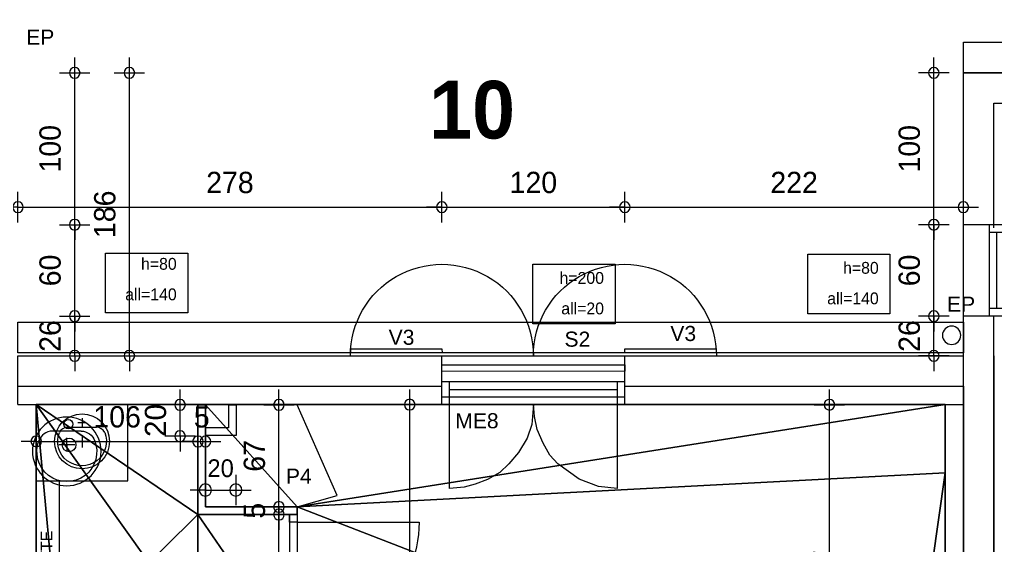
# Model space of a CAD drawing. Header units: metres. Extents: x 1.8 to 61.8, y -53.3 to -11.3.
# Drawn here: x 37.34 to 43.74, y -17.9 to -14.45 of the extents above; entities that cross this region are included whole.
import ezdxf
from ezdxf.enums import TextEntityAlignment as Align
from ezdxf.lldxf.tags import DXFTag

# ---------------------------------------------------------------- set-up
doc = ezdxf.new("R2010")
doc.units = ezdxf.units.M
doc.header["$MEASUREMENT"] = 0
for name, color, linetype in [('Calque commun', 7, 'Continuous'), ('Calque2', 7, 'Continuous'), ('Calque4', 7, 'Continuous'), ('Calque90', 7, 'Continuous'), ('Textes', 7, 'Continuous')]:
    doc.layers.add(name, color=color, linetype=linetype)
doc.styles.add('Arial17', font='arial.ttf', dxfattribs={"height": 0.139163})
doc.styles.add('Arial9', font='arial.ttf', dxfattribs={"height": 0.098961})
doc.styles.add('Century Gothic10', font='GOTHIC.TTF', dxfattribs={"height": 0.077575})
doc.styles.add('Century Gothic15', font='GOTHIC.TTF', dxfattribs={"height": 0.139636})
doc.styles.add('Century Gothic16', font='GOTHICB.TTF', dxfattribs={"height": 0.378481})
doc.styles.add('Century Gothic21', font='GOTHIC.TTF', dxfattribs={"height": 0.116363})
tags = doc.linetypes.add('HIDDEN2', pattern=[0.1875, 0.125, -0.0625]).pattern_tags.tags
tags[6:7] = [DXFTag(74, 4), DXFTag(75, 0), DXFTag(340, '0'), DXFTag(46, 1.0), DXFTag(50, 0.0), DXFTag(44, 0.0), DXFTag(45, 0.0)]
tags[4:5] = [DXFTag(74, 4), DXFTag(75, 0), DXFTag(340, '0'), DXFTag(46, 1.0), DXFTag(50, 0.0), DXFTag(44, 0.0), DXFTag(45, 0.0)]

# ---------------------------------------------------------------- blocks, each defined once
blk = doc.blocks.new('Block54252')
at = {"layer": 'Calque commun', "color": 7, "linetype": 'Continuous', "lineweight": 18}
for p, q in [((43.5344, -15.7956), (43.5344, -14.7998)), ((43.5344, -18.6973), (43.5344, -16.3956))]:
    blk.add_line(p, q, dxfattribs=at)
at = {"layer": 'Calque commun', "color": 7, "linetype": 'Continuous', "lineweight": 9}
for p, q in [((43.7344, -15.7956), (43.7344, -14.9998)), ((43.8545, -15.7956), (43.8545, -15.1198)), ((43.7344, -18.6973), (43.7344, -16.3956)), ((43.8545, -18.6973), (43.8545, -16.3956))]:
    blk.add_line(p, q, dxfattribs=at)
blk = doc.blocks.new('Block54253')
at = {"layer": 'Calque commun', "color": 7, "linetype": 'Continuous', "lineweight": 18}
blk.add_line((43.5344, -14.7998), (50.1344, -14.7998), dxfattribs=at)
at = {"layer": 'Calque commun', "color": 7, "linetype": 'Continuous', "lineweight": 9}
blk.add_line((43.7344, -14.9998), (49.9344, -14.9998), dxfattribs=at)
blk = doc.blocks.new('@PRES_1_$$_1-4')
at = {"layer": 'Calque commun', "color": 5, "linetype": 'Continuous', "lineweight": 9}
for p, q in [((0, 0.32), (0.6, 0.32)), ((0.6, 0.15), (0, 0.15)), ((0.05, 0.05), (0.05, 0.15)), ((0.55, 0.15), (0.55, 0.05)), ((0.05, 0.1), (0.55, 0.1)), ((0.6, 0.05), (0, 0.05)), ((0, 0), (0.6, 0))]:
    blk.add_line(p, q, dxfattribs=at)
blk = doc.blocks.new('@PRES_1_$$_1-5')
at = {"layer": 'Calque commun', "color": 0, "linetype": 'ByBlock', "lineweight": -2}
blk.add_line((0, 0), (0, 0.32), dxfattribs=at)
blk = doc.blocks.new('@PRES_1_$$_1-6')
at = {"layer": 'Calque commun', "color": 0, "linetype": 'ByBlock', "lineweight": -2}
blk.add_line((0, 0), (0, 0.32), dxfattribs=at)
blk = doc.blocks.new('INTER_2D_COMB2')
at = {"layer": 'Calque4', "color": 0, "linetype": 'ByBlock', "lineweight": -2}
blk.add_blockref('@PRES_1_$$_1-4', (0, 0), dxfattribs=at)
at = {"layer": 'Calque4', "color": 7, "linetype": 'Continuous', "lineweight": 9}
blk.add_blockref('@PRES_1_$$_1-5', (0, 0), dxfattribs=at)
at = {"layer": 'Calque4', "color": 7, "linetype": 'Continuous', "lineweight": 9, "extrusion": (0, 0, -1), "xscale": -1, "yscale": -1, "zscale": -1, "rotation": -180}
blk.add_blockref('@PRES_1_$$_1-6', (-0.6, 0), dxfattribs=at)
blk = doc.blocks.new('PLACED_COMB2')
at = {"layer": 'Calque4', "color": 0, "linetype": 'ByBlock', "lineweight": -2}
blk.add_blockref('INTER_2D_COMB2', (0, 0), dxfattribs=at)
blk = doc.blocks.new('Block54734')
at = {"layer": 'Calque commun', "color": 7, "linetype": 'Continuous', "lineweight": 9}
blk.add_line((37.4545, -25.3352), (37.4545, -16.9752), dxfattribs=at)
blk = doc.blocks.new('Block54735')
at = {"layer": 'Calque commun', "color": 7, "linetype": 'Continuous', "lineweight": 9}
for p, q in [((37.3344, -16.9752), (37.3344, -16.6552)), ((43.5344, -16.9752), (43.5344, -16.6552)), ((37.3344, -16.8552), (40.1144, -16.8552)), ((41.3144, -16.8552), (43.5344, -16.8552)), ((37.3344, -16.9752), (40.1144, -16.9752)), ((41.3144, -16.9752), (43.5344, -16.9752))]:
    blk.add_line(p, q, dxfattribs=at)
at = {"layer": 'Calque commun', "color": 7, "linetype": 'Continuous', "lineweight": 18}
for p, q in [((37.3344, -16.6552), (40.1144, -16.6552)), ((41.3144, -16.6552), (43.5344, -16.6552))]:
    blk.add_line(p, q, dxfattribs=at)
blk = doc.blocks.new('Block54736')
at = {"layer": 'Calque commun', "color": 7, "linetype": 'Continuous', "lineweight": 18}
blk.add_line((43.7344, -16.6552), (43.7344, -25.6552), dxfattribs=at)
at = {"layer": 'Calque commun', "color": 7, "linetype": 'Continuous', "lineweight": 9}
for p, q in [((43.5344, -16.8552), (43.5344, -25.4552)), ((43.4144, -16.9752), (43.4144, -25.3352))]:
    blk.add_line(p, q, dxfattribs=at)
blk = doc.blocks.new('@PRES_1_$$_1')
at = {"layer": 'Calque commun', "color": 5, "linetype": 'Continuous', "lineweight": 9}
for p, q in [((0, 0.32), (1.2, 0.32)), ((1.2, 0.15), (0, 0.15)), ((0.05, 0.05), (0.05, 0.15)), ((1.15, 0.15), (1.15, 0.05)), ((0.05, 0.1), (1.15, 0.1)), ((1.2, 0.05), (0, 0.05)), ((0, 0), (1.2, 0))]:
    blk.add_line(p, q, dxfattribs=at)
blk = doc.blocks.new('@PRES_1_$$_1-2')
at = {"layer": 'Calque commun', "color": 7, "linetype": 'Continuous', "lineweight": 9}
blk.add_line((0, 0), (0, 0.32), dxfattribs=at)
blk = doc.blocks.new('@PRES_1_$$_1-3')
at = {"layer": 'Calque commun', "color": 7, "linetype": 'Continuous', "lineweight": 9}
blk.add_line((0, 0), (0, 0.32), dxfattribs=at)
blk = doc.blocks.new('INTER_2D_COMB')
at = {"layer": 'Calque4', "color": 0, "linetype": 'ByBlock', "lineweight": -2}
for name in ['@PRES_1_$$_1', '@PRES_1_$$_1-2']:
    blk.add_blockref(name, (0, 0), dxfattribs=at)
at = {"layer": 'Calque4', "color": 0, "linetype": 'ByBlock', "lineweight": -2, "extrusion": (0, 0, -1), "xscale": -1, "yscale": -1, "zscale": -1, "rotation": -180}
blk.add_blockref('@PRES_1_$$_1-3', (-1.2, 0), dxfattribs=at)
blk = doc.blocks.new('PLACED_COMB')
at = {"layer": 'Calque4', "color": 0, "linetype": 'ByBlock', "lineweight": -2}
blk.add_blockref('INTER_2D_COMB', (0, 0), dxfattribs=at)
blk = doc.blocks.new('new71')
at = {"layer": 'Calque commun', "color": 5, "linetype": 'Continuous', "lineweight": 9}
blk.add_arc((0, 0), 0.5, 0, 359.99941, dxfattribs=at)
blk = doc.blocks.new('new72')
at = {"layer": 'Calque commun', "color": 5, "linetype": 'Continuous', "lineweight": 9}
blk.add_arc((0, 0), 0.5, 0, 359.99941, dxfattribs=at)
blk = doc.blocks.new('DimLine54831')
at = {"layer": 'Calque commun', "color": 5, "linetype": 'Continuous', "lineweight": 9}
for p, q in [((41.3144, -15.7803), (41.3144, -15.5803)), ((43.5344, -15.7803), (43.5344, -15.5803)), ((41.3144, -15.6803), (41.2144, -15.6803)), ((41.3144, -15.6803), (43.5344, -15.6803)), ((43.5344, -15.6803), (43.6344, -15.6803))]:
    blk.add_line(p, q, dxfattribs=at)
at = {"layer": 'Calque commun', "color": 5, "linetype": 'Continuous', "lineweight": 9, "xscale": 0.07000000029802322, "yscale": 0.07000000029802322, "zscale": 0.07000000029802322}
for name, p in [('new71', (41.3144, -15.6803)), ('new72', (43.5344, -15.6803))]:
    blk.add_blockref(name, p, dxfattribs=at)
at = {"layer": 'Calque commun', "color": 5, "linetype": 'Continuous', "lineweight": 9, "style": 'Century Gothic15'}
blk.add_text('222', height=0.13964, dxfattribs=at).set_placement((42.4244, -15.6303), align=Align.BOTTOM_CENTER)
blk = doc.blocks.new('new73')
at = {"layer": 'Calque commun', "color": 5, "linetype": 'Continuous', "lineweight": 9}
blk.add_arc((0, 0), 0.5, 0, 359.99941, dxfattribs=at)
blk = doc.blocks.new('new74')
at = {"layer": 'Calque commun', "color": 5, "linetype": 'Continuous', "lineweight": 9}
blk.add_arc((0, 0), 0.5, 0, 359.99941, dxfattribs=at)
blk = doc.blocks.new('DimLine54839')
at = {"layer": 'Calque commun', "color": 5, "linetype": 'Continuous', "lineweight": 9}
for p, q in [((40.1144, -15.7803), (40.1144, -15.5803)), ((41.3144, -15.7803), (41.3144, -15.5803)), ((40.1144, -15.6803), (40.0144, -15.6803)), ((40.1144, -15.6803), (41.3144, -15.6803)), ((41.3144, -15.6803), (41.4144, -15.6803))]:
    blk.add_line(p, q, dxfattribs=at)
at = {"layer": 'Calque commun', "color": 5, "linetype": 'Continuous', "lineweight": 9, "xscale": 0.07000000029802322, "yscale": 0.07000000029802322, "zscale": 0.07000000029802322}
for name, p in [('new73', (40.1144, -15.6803)), ('new74', (41.3144, -15.6803))]:
    blk.add_blockref(name, p, dxfattribs=at)
at = {"layer": 'Calque commun', "color": 5, "linetype": 'Continuous', "lineweight": 9, "style": 'Century Gothic15'}
blk.add_text('120', height=0.13964, dxfattribs=at).set_placement((40.7144, -15.6303), align=Align.BOTTOM_CENTER)
blk = doc.blocks.new('new75')
at = {"layer": 'Calque commun', "color": 5, "linetype": 'Continuous', "lineweight": 9}
blk.add_arc((0, 0), 0.5, 0, 359.99941, dxfattribs=at)
blk = doc.blocks.new('new76')
at = {"layer": 'Calque commun', "color": 5, "linetype": 'Continuous', "lineweight": 9}
blk.add_arc((0, 0), 0.5, 0, 359.99941, dxfattribs=at)
blk = doc.blocks.new('DimLine54847')
at = {"layer": 'Calque commun', "color": 5, "linetype": 'Continuous', "lineweight": 9}
for p, q in [((37.3344, -15.7803), (37.3344, -15.5803)), ((40.1144, -15.7803), (40.1144, -15.5803)), ((37.3344, -15.6803), (37.2344, -15.6803)), ((37.3344, -15.6803), (40.1144, -15.6803)), ((40.1144, -15.6803), (40.2144, -15.6803))]:
    blk.add_line(p, q, dxfattribs=at)
at = {"layer": 'Calque commun', "color": 5, "linetype": 'Continuous', "lineweight": 9, "xscale": 0.07000000029802322, "yscale": 0.07000000029802322, "zscale": 0.07000000029802322}
for name, p in [('new75', (37.3344, -15.6803)), ('new76', (40.1144, -15.6803))]:
    blk.add_blockref(name, p, dxfattribs=at)
at = {"layer": 'Calque commun', "color": 5, "linetype": 'Continuous', "lineweight": 9, "style": 'Century Gothic15'}
blk.add_text('278', height=0.13964, dxfattribs=at).set_placement((38.7244, -15.6303), align=Align.BOTTOM_CENTER)
blk = doc.blocks.new('new77')
at = {"layer": 'Calque commun', "color": 5, "linetype": 'Continuous', "lineweight": 9}
blk.add_arc((0, 0), 0.5, 0, 359.99941, dxfattribs=at)
blk = doc.blocks.new('new78')
at = {"layer": 'Calque commun', "color": 5, "linetype": 'Continuous', "lineweight": 9}
blk.add_arc((0, 0), 0.5, 0, 359.99941, dxfattribs=at)
blk = doc.blocks.new('DimLine55255')
at = {"layer": 'Calque commun', "color": 5, "linetype": 'Continuous', "lineweight": 9}
for p, q in [((38.0649, -14.7998), (38.0649, -14.6998)), ((37.9649, -14.7998), (38.1649, -14.7998)), ((38.0649, -16.6552), (38.0649, -14.7998)), ((37.9649, -16.6552), (38.1649, -16.6552)), ((38.0649, -16.6552), (38.0649, -16.7552))]:
    blk.add_line(p, q, dxfattribs=at)
at = {"layer": 'Calque commun', "color": 5, "linetype": 'Continuous', "lineweight": 9, "xscale": 0.07000000029802322, "yscale": 0.07000000029802322, "zscale": 0.07000000029802322, "rotation": 90}
for name, p in [('new78', (38.0649, -14.7998)), ('new77', (38.0649, -16.6552))]:
    blk.add_blockref(name, p, dxfattribs=at)
at = {"layer": 'Calque commun', "color": 5, "linetype": 'Continuous', "lineweight": 9, "style": 'Century Gothic15'}
blk.add_text('186', height=0.13964, rotation=90, dxfattribs=at).set_placement((38.0149, -15.7275), align=Align.BOTTOM_CENTER)
blk = doc.blocks.new('new141')
at = {"layer": 'Calque commun', "color": 5, "linetype": 'Continuous', "lineweight": 9}
blk.add_arc((0, 0), 0.5, 0, 359.99941, dxfattribs=at)
blk = doc.blocks.new('new142')
at = {"layer": 'Calque commun', "color": 5, "linetype": 'Continuous', "lineweight": 9}
blk.add_arc((0, 0), 0.5, 0, 359.99941, dxfattribs=at)
blk = doc.blocks.new('DimLine55841')
at = {"layer": 'Calque commun', "color": 5, "linetype": 'Continuous', "lineweight": 9}
for p, q in [((37.7063, -16.3956), (37.7063, -16.2956)), ((37.6063, -16.3956), (37.8063, -16.3956)), ((37.7063, -16.6552), (37.7063, -16.3956)), ((37.6063, -16.6552), (37.8063, -16.6552)), ((37.7063, -16.6552), (37.7063, -16.7552))]:
    blk.add_line(p, q, dxfattribs=at)
at = {"layer": 'Calque commun', "color": 5, "linetype": 'Continuous', "lineweight": 9, "xscale": 0.07000000029802322, "yscale": 0.07000000029802322, "zscale": 0.07000000029802322, "rotation": 90}
for name, p in [('new142', (37.7063, -16.3956)), ('new141', (37.7063, -16.6552))]:
    blk.add_blockref(name, p, dxfattribs=at)
at = {"layer": 'Calque commun', "color": 5, "linetype": 'Continuous', "lineweight": 9, "style": 'Century Gothic15'}
blk.add_text('26', height=0.13964, rotation=90, dxfattribs=at).set_placement((37.6563, -16.5254), align=Align.BOTTOM_CENTER)
blk = doc.blocks.new('new143')
at = {"layer": 'Calque commun', "color": 5, "linetype": 'Continuous', "lineweight": 9}
blk.add_arc((0, 0), 0.5, 0, 359.99941, dxfattribs=at)
blk = doc.blocks.new('new144')
at = {"layer": 'Calque commun', "color": 5, "linetype": 'Continuous', "lineweight": 9}
blk.add_arc((0, 0), 0.5, 0, 359.99941, dxfattribs=at)
blk = doc.blocks.new('DimLine55849')
at = {"layer": 'Calque commun', "color": 5, "linetype": 'Continuous', "lineweight": 9}
for p, q in [((37.7063, -15.7956), (37.7063, -15.6956)), ((37.6063, -15.7956), (37.8063, -15.7956)), ((37.7063, -16.3956), (37.7063, -15.7956)), ((37.6063, -16.3956), (37.8063, -16.3956)), ((37.7063, -16.3956), (37.7063, -16.4956))]:
    blk.add_line(p, q, dxfattribs=at)
at = {"layer": 'Calque commun', "color": 5, "linetype": 'Continuous', "lineweight": 9, "xscale": 0.07000000029802322, "yscale": 0.07000000029802322, "zscale": 0.07000000029802322, "rotation": 90}
for name, p in [('new144', (37.7063, -15.7956)), ('new143', (37.7063, -16.3956))]:
    blk.add_blockref(name, p, dxfattribs=at)
at = {"layer": 'Calque commun', "color": 5, "linetype": 'Continuous', "lineweight": 9, "style": 'Century Gothic15'}
blk.add_text('60', height=0.13964, rotation=90, dxfattribs=at).set_placement((37.6563, -16.0956), align=Align.BOTTOM_CENTER)
blk = doc.blocks.new('new145')
at = {"layer": 'Calque commun', "color": 5, "linetype": 'Continuous', "lineweight": 9}
blk.add_arc((0, 0), 0.5, 0, 359.99941, dxfattribs=at)
blk = doc.blocks.new('new146')
at = {"layer": 'Calque commun', "color": 5, "linetype": 'Continuous', "lineweight": 9}
blk.add_arc((0, 0), 0.5, 0, 359.99941, dxfattribs=at)
blk = doc.blocks.new('DimLine55857')
at = {"layer": 'Calque commun', "color": 5, "linetype": 'Continuous', "lineweight": 9}
for p, q in [((37.7063, -14.7998), (37.7063, -14.6998)), ((37.6063, -14.7998), (37.8063, -14.7998)), ((37.7063, -15.7956), (37.7063, -14.7998)), ((37.6063, -15.7956), (37.8063, -15.7956)), ((37.7063, -15.7956), (37.7063, -15.8956))]:
    blk.add_line(p, q, dxfattribs=at)
at = {"layer": 'Calque commun', "color": 5, "linetype": 'Continuous', "lineweight": 9, "xscale": 0.07000000029802322, "yscale": 0.07000000029802322, "zscale": 0.07000000029802322, "rotation": 90}
for name, p in [('new146', (37.7063, -14.7998)), ('new145', (37.7063, -15.7956))]:
    blk.add_blockref(name, p, dxfattribs=at)
at = {"layer": 'Calque commun', "color": 5, "linetype": 'Continuous', "lineweight": 9, "style": 'Century Gothic15'}
blk.add_text('100', height=0.13964, rotation=90, dxfattribs=at).set_placement((37.6563, -15.2977), align=Align.BOTTOM_CENTER)
blk = doc.blocks.new('new147')
at = {"layer": 'Calque commun', "color": 5, "linetype": 'Continuous', "lineweight": 9}
blk.add_arc((0, 0), 0.5, 0, 359.99941, dxfattribs=at)
blk = doc.blocks.new('new148')
at = {"layer": 'Calque commun', "color": 5, "linetype": 'Continuous', "lineweight": 9}
blk.add_arc((0, 0), 0.5, 0, 359.99941, dxfattribs=at)
blk = doc.blocks.new('DimLine55865')
at = {"layer": 'Calque commun', "color": 5, "linetype": 'Continuous', "lineweight": 9}
for p, q in [((43.3409, -16.3956), (43.3409, -16.2956)), ((43.4409, -16.3956), (43.2409, -16.3956)), ((43.3409, -16.6552), (43.3409, -16.3956)), ((43.4409, -16.6552), (43.2409, -16.6552)), ((43.3409, -16.6552), (43.3409, -16.7552))]:
    blk.add_line(p, q, dxfattribs=at)
at = {"layer": 'Calque commun', "color": 5, "linetype": 'Continuous', "lineweight": 9, "xscale": 0.07000000029802322, "yscale": 0.07000000029802322, "zscale": 0.07000000029802322, "rotation": 90}
for name, p in [('new148', (43.3409, -16.3956)), ('new147', (43.3409, -16.6552))]:
    blk.add_blockref(name, p, dxfattribs=at)
at = {"layer": 'Calque commun', "color": 5, "linetype": 'Continuous', "lineweight": 9, "style": 'Century Gothic15'}
blk.add_text('26', height=0.13964, rotation=90, dxfattribs=at).set_placement((43.2909, -16.5254), align=Align.BOTTOM_CENTER)
blk = doc.blocks.new('new149')
at = {"layer": 'Calque commun', "color": 5, "linetype": 'Continuous', "lineweight": 9}
blk.add_arc((0, 0), 0.5, 0, 359.99941, dxfattribs=at)
blk = doc.blocks.new('new150')
at = {"layer": 'Calque commun', "color": 5, "linetype": 'Continuous', "lineweight": 9}
blk.add_arc((0, 0), 0.5, 0, 359.99941, dxfattribs=at)
blk = doc.blocks.new('DimLine55873')
at = {"layer": 'Calque commun', "color": 5, "linetype": 'Continuous', "lineweight": 9}
for p, q in [((43.3409, -15.7956), (43.3409, -15.6956)), ((43.4409, -15.7956), (43.2409, -15.7956)), ((43.3409, -16.3956), (43.3409, -15.7956)), ((43.4409, -16.3956), (43.2409, -16.3956)), ((43.3409, -16.3956), (43.3409, -16.4956))]:
    blk.add_line(p, q, dxfattribs=at)
at = {"layer": 'Calque commun', "color": 5, "linetype": 'Continuous', "lineweight": 9, "xscale": 0.07000000029802322, "yscale": 0.07000000029802322, "zscale": 0.07000000029802322, "rotation": 90}
for name, p in [('new150', (43.3409, -15.7956)), ('new149', (43.3409, -16.3956))]:
    blk.add_blockref(name, p, dxfattribs=at)
at = {"layer": 'Calque commun', "color": 5, "linetype": 'Continuous', "lineweight": 9, "style": 'Century Gothic15'}
blk.add_text('60', height=0.13964, rotation=90, dxfattribs=at).set_placement((43.2909, -16.0956), align=Align.BOTTOM_CENTER)
blk = doc.blocks.new('new151')
at = {"layer": 'Calque commun', "color": 5, "linetype": 'Continuous', "lineweight": 9}
blk.add_arc((0, 0), 0.5, 0, 359.99941, dxfattribs=at)
blk = doc.blocks.new('new152')
at = {"layer": 'Calque commun', "color": 5, "linetype": 'Continuous', "lineweight": 9}
blk.add_arc((0, 0), 0.5, 0, 359.99941, dxfattribs=at)
blk = doc.blocks.new('DimLine55881')
at = {"layer": 'Calque commun', "color": 5, "linetype": 'Continuous', "lineweight": 9}
for p, q in [((43.3409, -14.7998), (43.3409, -14.6998)), ((43.4409, -14.7998), (43.2409, -14.7998)), ((43.3409, -15.7956), (43.3409, -14.7998)), ((43.4409, -15.7956), (43.2409, -15.7956)), ((43.3409, -15.7956), (43.3409, -15.8956))]:
    blk.add_line(p, q, dxfattribs=at)
at = {"layer": 'Calque commun', "color": 5, "linetype": 'Continuous', "lineweight": 9, "xscale": 0.07000000029802322, "yscale": 0.07000000029802322, "zscale": 0.07000000029802322, "rotation": 90}
for name, p in [('new152', (43.3409, -14.7998)), ('new151', (43.3409, -15.7956))]:
    blk.add_blockref(name, p, dxfattribs=at)
at = {"layer": 'Calque commun', "color": 5, "linetype": 'Continuous', "lineweight": 9, "style": 'Century Gothic15'}
blk.add_text('100', height=0.13964, rotation=90, dxfattribs=at).set_placement((43.2909, -15.2977), align=Align.BOTTOM_CENTER)
blk = doc.blocks.new('@PRES_1_$$_1-58')
at = {"layer": 'Calque commun', "color": 5, "linetype": 'Continuous', "lineweight": 9}
blk.add_line((0.05, 0.05), (0.05, 0.85), dxfattribs=at)
at = {"layer": 'Calque commun', "color": 5, "linetype": 'Continuous', "lineweight": 9, "extrusion": (0, 0, -1)}
blk.add_arc((-0.05, 0.05), 0.8, 90, 180, dxfattribs=at)
at = {"layer": 'Calque commun', "color": 5, "linetype": 'Continuous', "lineweight": 9}
mesh = blk.add_polyface(dxfattribs=at)
corners = [(0, 0), (0, 0.05), (0.05, 0.05), (0.05, 0)]
mesh.append_faces([[corners[k] for k in face] for face in [(0, 1, 2, 3)]], dxfattribs={"color": 5})
mesh = blk.add_polyface(dxfattribs=at)
corners = [(0.85, 0), (0.85, 0.05), (0.9, 0.05), (0.9, 0)]
mesh.append_faces([[corners[k] for k in face] for face in [(0, 1, 2, 3)]], dxfattribs={"color": 5})
blk = doc.blocks.new('@PRES_1_$$_1-59')
at = {"layer": 'Calque commun', "color": 0, "linetype": 'ByBlock', "lineweight": -2}
blk.add_line((0, 0), (0, 0.05), dxfattribs=at)
blk = doc.blocks.new('@PRES_1_$$_1-60')
at = {"layer": 'Calque commun', "color": 0, "linetype": 'ByBlock', "lineweight": -2}
blk.add_line((0, 0), (0, 0.05), dxfattribs=at)
blk = doc.blocks.new('INTER_2D_COMB20')
at = {"layer": 'Calque commun', "color": 0, "linetype": 'ByBlock', "lineweight": -2}
blk.add_blockref('@PRES_1_$$_1-58', (0, 0), dxfattribs=at)
at = {"layer": 'Calque commun', "color": 15, "linetype": 'Continuous', "lineweight": 18}
blk.add_blockref('@PRES_1_$$_1-59', (0, 0), dxfattribs=at)
at = {"layer": 'Calque commun', "color": 15, "linetype": 'Continuous', "lineweight": 18, "extrusion": (0, 0, -1), "xscale": -1, "yscale": -1, "zscale": -1, "rotation": -180}
blk.add_blockref('@PRES_1_$$_1-60', (-0.9, 0), dxfattribs=at)
blk = doc.blocks.new('PLACED_COMB20')
at = {"layer": 'Calque commun', "color": 0, "linetype": 'ByBlock', "lineweight": -2}
blk.add_blockref('INTER_2D_COMB20', (0, 0), dxfattribs=at)
blk = doc.blocks.new('xmodule1pcentniv1-13')
at = {"layer": 'Calque commun', "color": 5, "linetype": 'Continuous', "lineweight": 9}
blk.add_arc((0, 0), 0.5, 0, 359.99941, dxfattribs=at)
blk = doc.blocks.new('xmodule1pcentniv1-14')
at = {"layer": 'Calque commun', "color": 5, "linetype": 'Continuous', "lineweight": 9}
blk.add_arc((0, 0), 0.5, 0, 359.99941, dxfattribs=at)
blk = doc.blocks.new('DimLine54955')
at = {"layer": 'Calque commun', "color": 5, "linetype": 'Continuous', "lineweight": 9}
for p, q in [((42.6251, -17.8273), (42.6251, -17.7273)), ((42.5251, -17.8273), (42.7251, -17.8273)), ((42.6251, -20.0466), (42.6251, -17.8273)), ((42.7251, -20.0466), (42.5251, -20.0466)), ((42.6251, -20.0466), (42.6251, -20.1466))]:
    blk.add_line(p, q, dxfattribs=at)
at = {"layer": 'Calque commun', "color": 5, "linetype": 'Continuous', "lineweight": 9, "xscale": 0.07000000029802322, "yscale": 0.07000000029802322, "zscale": 0.07000000029802322, "rotation": 90}
for name, p in [('xmodule1pcentniv1-14', (42.6251, -17.8273)), ('xmodule1pcentniv1-13', (42.6251, -20.0466))]:
    blk.add_blockref(name, p, dxfattribs=at)
at = {"layer": 'Calque commun', "color": 5, "linetype": 'Continuous', "lineweight": 9, "style": 'Century Gothic15'}
blk.add_text('222', height=0.13964, rotation=90, dxfattribs=at).set_placement((42.5751, -18.937), align=Align.BOTTOM_CENTER)
blk = doc.blocks.new('xmodule1pcentniv1-35')
at = {"layer": 'Calque commun', "color": 5, "linetype": 'Continuous', "lineweight": 9}
blk.add_arc((0, 0), 0.5, 0, 359.99941, dxfattribs=at)
blk = doc.blocks.new('xmodule1pcentniv1-36')
at = {"layer": 'Calque commun', "color": 5, "linetype": 'Continuous', "lineweight": 9}
blk.add_arc((0, 0), 0.5, 0, 359.99941, dxfattribs=at)
blk = doc.blocks.new('DimLine55043')
at = {"layer": 'Calque commun', "color": 5, "linetype": 'Continuous', "lineweight": 9}
for p, q in [((39.8728, -17.8266), (39.8728, -17.7266)), ((39.9728, -17.8266), (39.7728, -17.8266)), ((39.8728, -20.396), (39.8728, -17.8266)), ((39.9728, -20.396), (39.7728, -20.396)), ((39.8728, -20.396), (39.8728, -20.496))]:
    blk.add_line(p, q, dxfattribs=at)
at = {"layer": 'Calque commun', "color": 5, "linetype": 'Continuous', "lineweight": 9, "xscale": 0.07000000029802322, "yscale": 0.07000000029802322, "zscale": 0.07000000029802322, "rotation": 90}
for name, p in [('xmodule1pcentniv1-36', (39.8728, -17.8266)), ('xmodule1pcentniv1-35', (39.8728, -20.396))]:
    blk.add_blockref(name, p, dxfattribs=at)
at = {"layer": 'Calque commun', "color": 5, "linetype": 'Continuous', "lineweight": 9, "style": 'Century Gothic15'}
blk.add_text('257', height=0.13964, rotation=90, dxfattribs=at).set_placement((39.8228, -19.1113), align=Align.BOTTOM_CENTER)
blk = doc.blocks.new('xmodule1pcentniv1-51')
at = {"layer": 'Calque commun', "color": 5, "linetype": 'Continuous', "lineweight": 9}
blk.add_arc((0, 0), 0.5, 0, 359.99941, dxfattribs=at)
blk = doc.blocks.new('xmodule1pcentniv1-52')
at = {"layer": 'Calque commun', "color": 5, "linetype": 'Continuous', "lineweight": 9}
blk.add_arc((0, 0), 0.5, 0, 359.99941, dxfattribs=at)
blk = doc.blocks.new('DimLine55123')
at = {"layer": 'Calque commun', "color": 5, "linetype": 'Continuous', "lineweight": 9}
for p, q in [((39.0154, -18.5473), (39.0154, -18.4473)), ((38.9154, -18.5473), (39.1154, -18.5473)), ((39.0154, -19.4473), (39.0154, -18.5473)), ((38.9154, -19.4473), (39.1154, -19.4473)), ((39.0154, -19.4473), (39.0154, -19.5473))]:
    blk.add_line(p, q, dxfattribs=at)
at = {"layer": 'Calque commun', "color": 5, "linetype": 'Continuous', "lineweight": 9, "xscale": 0.07000000029802322, "yscale": 0.07000000029802322, "zscale": 0.07000000029802322, "rotation": 90}
for name, p in [('xmodule1pcentniv1-52', (39.0154, -18.5473)), ('xmodule1pcentniv1-51', (39.0154, -19.4473))]:
    blk.add_blockref(name, p, dxfattribs=at)
at = {"layer": 'Calque commun', "color": 5, "linetype": 'Continuous', "lineweight": 9, "style": 'Century Gothic15'}
blk.add_text('90', height=0.13964, rotation=90, dxfattribs=at).set_placement((38.9654, -18.9973), align=Align.BOTTOM_CENTER)
blk = doc.blocks.new('xmodule1pcentniv1-53')
at = {"layer": 'Calque commun', "color": 5, "linetype": 'Continuous', "lineweight": 9}
blk.add_arc((0, 0), 0.5, 0, 359.99941, dxfattribs=at)
blk = doc.blocks.new('xmodule1pcentniv1-54')
at = {"layer": 'Calque commun', "color": 5, "linetype": 'Continuous', "lineweight": 9}
blk.add_arc((0, 0), 0.5, 0, 359.99941, dxfattribs=at)
blk = doc.blocks.new('DimLine55131')
at = {"layer": 'Calque commun', "color": 5, "linetype": 'Continuous', "lineweight": 9}
for p, q in [((39.0154, -18.4973), (39.0154, -18.3973)), ((38.9154, -18.4973), (39.1154, -18.4973)), ((38.9154, -18.5473), (39.1154, -18.5473)), ((39.0154, -18.5473), (39.0154, -18.4973)), ((39.0154, -18.5473), (39.0154, -18.6473))]:
    blk.add_line(p, q, dxfattribs=at)
at = {"layer": 'Calque commun', "color": 5, "linetype": 'Continuous', "lineweight": 9, "xscale": 0.07000000029802322, "yscale": 0.07000000029802322, "zscale": 0.07000000029802322, "rotation": 90}
for name, p in [('xmodule1pcentniv1-54', (39.0154, -18.4973)), ('xmodule1pcentniv1-53', (39.0154, -18.5473))]:
    blk.add_blockref(name, p, dxfattribs=at)
at = {"layer": 'Calque commun', "color": 5, "linetype": 'Continuous', "lineweight": 9, "style": 'Century Gothic15'}
blk.add_text('5', height=0.1396, rotation=90, dxfattribs=at).set_placement((38.9654, -18.5223), align=Align.BOTTOM_CENTER)
blk = doc.blocks.new('xmodule1pcentniv1-55')
at = {"layer": 'Calque commun', "color": 5, "linetype": 'Continuous', "lineweight": 9}
blk.add_arc((0, 0), 0.5, 0, 359.99941, dxfattribs=at)
blk = doc.blocks.new('xmodule1pcentniv1-56')
at = {"layer": 'Calque commun', "color": 5, "linetype": 'Continuous', "lineweight": 9}
blk.add_arc((0, 0), 0.5, 0, 359.99941, dxfattribs=at)
blk = doc.blocks.new('DimLine55139')
at = {"layer": 'Calque commun', "color": 5, "linetype": 'Continuous', "lineweight": 9}
for p, q in [((39.0154, -17.828), (39.0154, -17.728)), ((38.9154, -17.828), (39.1154, -17.828)), ((39.0154, -18.4973), (39.0154, -17.828)), ((38.9154, -18.4973), (39.1154, -18.4973)), ((39.0154, -18.4973), (39.0154, -18.5973))]:
    blk.add_line(p, q, dxfattribs=at)
at = {"layer": 'Calque commun', "color": 5, "linetype": 'Continuous', "lineweight": 9, "xscale": 0.07000000029802322, "yscale": 0.07000000029802322, "zscale": 0.07000000029802322, "rotation": 90}
for name, p in [('xmodule1pcentniv1-56', (39.0154, -17.828)), ('xmodule1pcentniv1-55', (39.0154, -18.4973))]:
    blk.add_blockref(name, p, dxfattribs=at)
at = {"layer": 'Calque commun', "color": 5, "linetype": 'Continuous', "lineweight": 9, "style": 'Century Gothic15'}
blk.add_text('67', height=0.13964, rotation=90, dxfattribs=at).set_placement((38.9654, -18.1626), align=Align.BOTTOM_CENTER)
blk = doc.blocks.new('xmodule1pcentniv1-69')
at = {"layer": 'Calque commun', "color": 5, "linetype": 'Continuous', "lineweight": 9}
blk.add_arc((0, 0), 0.5, 0, 359.99941, dxfattribs=at)
blk = doc.blocks.new('xmodule1pcentniv1-70')
at = {"layer": 'Calque commun', "color": 5, "linetype": 'Continuous', "lineweight": 9}
blk.add_arc((0, 0), 0.5, 0, 359.99941, dxfattribs=at)
blk = doc.blocks.new('DimLine55219')
at = {"layer": 'Calque commun', "color": 5, "linetype": 'Continuous', "lineweight": 9}
for p, q in [((38.4838, -17.9684), (38.4838, -18.1684)), ((38.5338, -18.1684), (38.5338, -17.9684)), ((38.4838, -18.0684), (38.3838, -18.0684)), ((38.4838, -18.0684), (38.5338, -18.0684)), ((38.5338, -18.0684), (38.6338, -18.0684))]:
    blk.add_line(p, q, dxfattribs=at)
at = {"layer": 'Calque commun', "color": 5, "linetype": 'Continuous', "lineweight": 9, "xscale": 0.07000000029802322, "yscale": 0.07000000029802322, "zscale": 0.07000000029802322}
for name, p in [('xmodule1pcentniv1-69', (38.4838, -18.0684)), ('xmodule1pcentniv1-70', (38.5338, -18.0684))]:
    blk.add_blockref(name, p, dxfattribs=at)
at = {"layer": 'Calque commun', "color": 5, "linetype": 'Continuous', "lineweight": 9, "style": 'Century Gothic15'}
blk.add_text('5', height=0.1396, dxfattribs=at).set_placement((38.5088, -18.0184), align=Align.BOTTOM_CENTER)
blk = doc.blocks.new('xmodule1pcentniv1-71')
at = {"layer": 'Calque commun', "color": 5, "linetype": 'Continuous', "lineweight": 9}
blk.add_arc((0, 0), 0.5, 0, 359.99941, dxfattribs=at)
blk = doc.blocks.new('xmodule1pcentniv1-72')
at = {"layer": 'Calque commun', "color": 5, "linetype": 'Continuous', "lineweight": 9}
blk.add_arc((0, 0), 0.5, 0, 359.99941, dxfattribs=at)
blk = doc.blocks.new('DimLine55227')
at = {"layer": 'Calque commun', "color": 5, "linetype": 'Continuous', "lineweight": 9}
for p, q in [((37.4238, -17.9677), (37.4237, -18.1677)), ((38.4838, -17.9684), (38.4837, -18.1684)), ((37.4237, -18.0677), (37.3237, -18.0676)), ((37.4237, -18.0677), (38.4838, -18.0684)), ((38.4838, -18.0684), (38.5838, -18.0685))]:
    blk.add_line(p, q, dxfattribs=at)
at = {"layer": 'Calque commun', "color": 5, "linetype": 'Continuous', "lineweight": 9, "xscale": 0.06999999328768533, "yscale": 0.06999999328768533, "zscale": 0.07000000029802322, "rotation": -0.03793334936625004}
for name, p in [('xmodule1pcentniv1-71', (37.4237, -18.0677)), ('xmodule1pcentniv1-72', (38.4838, -18.0684))]:
    blk.add_blockref(name, p, dxfattribs=at)
at = {"layer": 'Calque commun', "color": 5, "linetype": 'Continuous', "lineweight": 9, "style": 'Century Gothic15'}
blk.add_text('106', height=0.13964, rotation=359.96206, dxfattribs=at).set_placement((37.9538, -18.0181), align=Align.BOTTOM_CENTER)
blk = doc.blocks.new('vasque1')
at = {"layer": 'Calque2', "color": 6, "linetype": 'Continuous', "lineweight": 9}
for p, q in [((-0.094, -0.092), (0.094, -0.092)), ((-0.0533, -0.182), (0.0533, -0.182)), ((0, -0.182), (0, -0.135)), ((0, -0.182), (0, -0.224))]:
    blk.add_line(p, q, dxfattribs=at)
at = {"layer": 'Calque2', "color": 6, "linetype": 'Continuous', "lineweight": 9, "flags": 128}
for points in [[(0, -0.45, -1), (0, 0)], [(0, 0, -1), (0, -0.45)], [(0.02, -0.046, 1), (-0.04, -0.046, 1), (0.02, -0.046)], [(-0.094, -0.092, 0.324927), (-0.1834, -0.157)], [(0.094, -0.092, -0.324927), (0.1834, -0.157)], [(-0.1814, -0.1514, 1.494518), (0.1814, -0.1514)], [(0.03, -0.182, 1), (-0.06, -0.182, 1), (0.03, -0.182)]]:
    blk.add_lwpolyline(points, format="xyb", dxfattribs=at)
blk = doc.blocks.new('vasqu450')
at = {"layer": 'Calque commun', "color": 6, "linetype": 'Continuous', "lineweight": 9}
blk.add_line((0.1207, 0.1168), (-0.1173, 0.117), dxfattribs=at)
for radius, start, end in [(0.225, 359.99999, 359.9994), (0.2, 158.39995, 21.60003)]:
    blk.add_arc((0, 0), radius, start, end, dxfattribs=at)
at = {"layer": 'Calque commun', "color": 6, "linetype": 'Continuous', "lineweight": 9, "extrusion": (0, 0, -1)}
for centre, start, end in [((0.112, 0.0327), 28.97343, 86.40656), ((-0.112, 0.0327), 93.59344, 151.02657)]:
    blk.add_arc(centre, 0.0845, start, end, dxfattribs=at)
at = {"layer": 'Calque90', "color": 6, "linetype": 'Continuous', "lineweight": 9}
for p, q in [((0, 0.19), (0, 0.12)), ((0.035, 0.155), (-0.035, 0.155)), ((-0.05, 0), (0.05, 0)), ((0, 0.05), (0, -0.05))]:
    blk.add_line(p, q, dxfattribs=at)
blk = doc.blocks.new('meuble vasque 60x50')
at = {"layer": 'Calque commun', "color": 0, "linetype": 'ByBlock', "lineweight": -2, "xscale": 0.800000011920929, "yscale": 0.800000011920929, "zscale": 0.800000011920929}
blk.add_blockref('vasqu450', (0.2994, -0.241), dxfattribs=at)
at = {"layer": 'Calque commun', "color": 0, "linetype": 'ByBlock', "lineweight": -2}
blk.add_blockref('vasque1', (0.3994, -0.0819), dxfattribs=at)
at = {"layer": 'Calque commun', "color": 6, "linetype": 'Continuous', "lineweight": 9}
mesh = blk.add_polyface(dxfattribs=at)
corners = [(-0.0006, -0.0002), (0.5994, -0.0002), (0.5994, -0.5002), (-0.0006, -0.5002)]
mesh.append_faces([[corners[k] for k in face] for face in [(0, 1, 2, 3)]], dxfattribs={"color": 6})
blk = doc.blocks.new('xmodule1pcentniv1-107')
at = {"layer": 'Calque commun', "color": 5, "linetype": 'Continuous', "lineweight": 9}
blk.add_arc((0, 0), 0.5, 0, 359.99941, dxfattribs=at)
blk = doc.blocks.new('xmodule1pcentniv1-108')
at = {"layer": 'Calque commun', "color": 5, "linetype": 'Continuous', "lineweight": 9}
blk.add_arc((0, 0), 0.5, 0, 359.99941, dxfattribs=at)
blk = doc.blocks.new('DimLine60944')
at = {"layer": 'Calque commun', "color": 5, "linetype": 'Continuous', "lineweight": 9}
for p, q in [((38.3666, -17.828), (38.3666, -17.728)), ((38.4666, -17.828), (38.2666, -17.828)), ((38.3666, -18.033), (38.3666, -17.828)), ((38.4666, -18.033), (38.2666, -18.033)), ((38.3666, -18.033), (38.3666, -18.133))]:
    blk.add_line(p, q, dxfattribs=at)
at = {"layer": 'Calque commun', "color": 5, "linetype": 'Continuous', "lineweight": 9, "xscale": 0.07000000029802322, "yscale": 0.07000000029802322, "zscale": 0.07000000029802322, "rotation": 90}
for name, p in [('xmodule1pcentniv1-108', (38.3666, -17.828)), ('xmodule1pcentniv1-107', (38.3666, -18.033))]:
    blk.add_blockref(name, p, dxfattribs=at)
at = {"layer": 'Calque commun', "color": 5, "linetype": 'Continuous', "lineweight": 9, "style": 'Arial17'}
blk.add_text('20', height=0.13916, rotation=90, dxfattribs=at).set_placement((38.3166, -17.9305), align=Align.BOTTOM_CENTER)
blk = doc.blocks.new('xmodule1pcentniv1-113')
at = {"layer": 'Calque commun', "color": 5, "linetype": 'Continuous', "lineweight": 9}
blk.add_arc((0, 0), 0.5, 0, 359.99941, dxfattribs=at)
blk = doc.blocks.new('xmodule1pcentniv1-114')
at = {"layer": 'Calque commun', "color": 5, "linetype": 'Continuous', "lineweight": 9}
blk.add_arc((0, 0), 0.5, 0, 359.99941, dxfattribs=at)
blk = doc.blocks.new('DimLine60990')
at = {"layer": 'Calque commun', "color": 5, "linetype": 'Continuous', "lineweight": 9}
for p, q in [((38.5326, -18.2865), (38.5326, -18.4865)), ((38.7326, -18.2865), (38.7326, -18.4865)), ((38.5326, -18.3865), (38.4326, -18.3865)), ((38.5326, -18.3865), (38.7326, -18.3865)), ((38.7326, -18.3865), (38.8326, -18.3865))]:
    blk.add_line(p, q, dxfattribs=at)
at = {"layer": 'Calque commun', "color": 5, "linetype": 'Continuous', "lineweight": 9, "xscale": 0.07999999821186066, "yscale": 0.07999999821186066, "zscale": 0.07999999821186066}
for name, p in [('xmodule1pcentniv1-113', (38.5326, -18.3865)), ('xmodule1pcentniv1-114', (38.7326, -18.3865))]:
    blk.add_blockref(name, p, dxfattribs=at)
at = {"layer": 'Calque commun', "color": 5, "linetype": 'Continuous', "lineweight": 9, "style": 'Century Gothic21'}
blk.add_text('20', height=0.11636, rotation=0.00382, dxfattribs=at).set_placement((38.6326, -18.3365), align=Align.BOTTOM_CENTER)
blk = doc.blocks.new('xmodule1pcentniv1-117')
at = {"layer": 'Calque commun', "color": 15, "linetype": 'Continuous', "lineweight": 18}
for p, q in [((38.4838, -18.5467), (38.4838, -17.8273)), ((38.4838, -17.8273), (38.5338, -17.8273)), ((38.5338, -18.028), (38.5338, -17.8273)), ((38.6838, -17.8279), (38.6838, -17.9779)), ((38.6838, -17.8279), (38.7338, -17.8279)), ((38.7338, -17.8279), (38.7338, -18.0279)), ((38.6838, -17.9779), (38.5338, -17.978)), ((38.7338, -18.0279), (38.5338, -18.028)), ((38.5338, -18.4967), (38.5338, -18.078)), ((39.1338, -18.4967), (38.5338, -18.4967)), ((39.1338, -18.5467), (39.1338, -18.4967)), ((39.1338, -18.5467), (38.4838, -18.5467)), ((39.1338, -18.5467), (39.0838, -18.5467)), ((39.0838, -18.5467), (39.0838, -18.5467)), ((39.1338, -18.5467), (39.1338, -18.5467))]:
    blk.add_line(p, q, dxfattribs=at)
at = {"layer": 'Calque commun', "color": 7, "linetype": 'Continuous', "lineweight": 9}
for p, q in [((39.3969, -18.4225), (39.1338, -17.8273)), ((37.5737, -18.3266), (37.5737, -19.6266)), ((39.1338, -18.4967), (39.3969, -18.4225))]:
    blk.add_line(p, q, dxfattribs=at)
at = {"layer": 'Calque commun', "color": 5, "linetype": 'Continuous', "lineweight": 9}
for name in ['DimLine60944', 'DimLine55139', 'DimLine55043', 'DimLine54955', 'DimLine55227', 'DimLine55219', 'DimLine60990', 'DimLine55131', 'DimLine55123']:
    blk.add_blockref(name, (0, 0), dxfattribs=at)
at = {"layer": 'Calque commun', "color": 0, "linetype": 'ByBlock', "lineweight": -2, "extrusion": (0, 0, -1), "xscale": -1, "yscale": -1, "zscale": -1, "rotation": -180}
blk.add_blockref('meuble vasque 60x50', (-38.0232, -17.8265), dxfattribs=at)
at = {"layer": 'Calque commun', "color": 0, "linetype": 'ByBlock', "lineweight": -2, "rotation": -90}
blk.add_blockref('PLACED_COMB20', (39.0838, -18.5467), dxfattribs=at)
at = {"layer": 'Textes', "color": 5, "linetype": 'ByBlock', "lineweight": -2, "style": 'Arial9'}
blk.add_text('P4', height=0.09896, dxfattribs=at).set_placement((39.23, -18.3748), align=Align.BOTTOM_RIGHT)
at = {"layer": 'Textes', "color": 5, "linetype": 'ByBlock', "lineweight": -2, "style": 'Century Gothic10'}
blk.add_text('MASQUETTE', height=0.07758, rotation=90, dxfattribs=at).set_placement((37.4519, -19.2994), align=Align.TOP_LEFT)
at = {"layer": 'Calque commun', "color": 9, "linetype": 'Continuous', "lineweight": 9}
mesh = blk.add_polyface(dxfattribs=at)
corners = [(37.5737, -19.4467), (37.4237, -19.4467), (37.4237, -17.8266), (38.4838, -18.5467), (38.4838, -17.8273), (37.5738, -20.3961), (38.4838, -19.4467), (39.0838, -19.4217), (39.0838, -19.4467), (38.4838, -20.3967), (39.0838, -18.5467)]
mesh.append_faces([[corners[k] for k in face] for face in [(3, 2, 4)]], dxfattribs={"vtx0": -1, "color": 9})
mesh.append_faces([[corners[k] for k in face] for face in [(6, 3, 7), (0, 2, 3), (0, 3, 6)]], dxfattribs={"vtx0": -1, "vtx1": -1, "vtx2": -1, "color": 9})
mesh.append_faces([[corners[k] for k in face] for face in [(8, 6, 7)]], dxfattribs={"vtx1": -1, "color": 9})
mesh.append_faces([[corners[k] for k in face] for face in [(5, 0, 6)]], dxfattribs={"vtx1": -1, "vtx2": -1, "color": 9})
mesh.append_faces([[corners[k] for k in face] for face in [(0, 1, 2), (6, 9, 5), (3, 10, 7)]], dxfattribs={"vtx2": -1, "color": 9})
mesh = blk.add_polyface(dxfattribs=at)
corners = [(39.1338, -18.4974), (43.1337, -20.0466), (43.3837, -18.2747), (43.3837, -17.8266), (39.1338, -19.4974), (38.5338, -20.3974), (43.1337, -20.3967), (38.5338, -17.828), (38.5338, -18.4974), (38.5338, -19.4974), (43.3837, -20.0466)]
mesh.append_faces([[corners[k] for k in face] for face in [(7, 0, 3)]], dxfattribs={"vtx0": -1, "vtx1": -1, "color": 9})
mesh.append_faces([[corners[k] for k in face] for face in [(0, 1, 2), (3, 0, 2)]], dxfattribs={"vtx0": -1, "vtx1": -1, "vtx2": -1, "color": 9})
mesh.append_faces([[corners[k] for k in face] for face in [(4, 5, 6), (4, 6, 1)]], dxfattribs={"vtx0": -1, "vtx2": -1, "color": 9})
mesh.append_faces([[corners[k] for k in face] for face in [(10, 2, 1)]], dxfattribs={"vtx1": -1, "color": 9})
mesh.append_faces([[corners[k] for k in face] for face in [(0, 4, 1)]], dxfattribs={"vtx1": -1, "vtx2": -1, "color": 9})
mesh.append_faces([[corners[k] for k in face] for face in [(7, 8, 0), (4, 9, 5)]], dxfattribs={"vtx2": -1, "color": 9})

msp = doc.modelspace()

# ---------------------------------------------------------------- linework, layer by layer
at = {"layer": 'Calque commun', "color": 12, "linetype": 'Continuous', "lineweight": 18}
for p, q in [((43.7344, -15.8156), (43.7344, -14.9998)), ((43.7344, -14.9998), (49.9344, -14.9998)), ((43.7353, -15.7956), (43.5344, -15.7956)), ((43.7344, -16.3956), (43.5344, -16.3956)), ((40.1144, -16.8552), (40.1144, -16.6552)), ((37.3344, -16.8552), (40.1144, -16.8552))]:
    msp.add_line(p, q, dxfattribs=at)
at = {"layer": 'Calque commun', "color": 7, "linetype": 'Continuous', "lineweight": 9}
msp.add_polyline3d([(41.2644, -16.8752, 0), (41.2644, -17.5252, 0), (41.141, -17.5112, 0), (41.0138, -17.4644, 0), (40.8755, -17.3641, 0), (40.8227, -17.3064, 0), (40.7778, -17.2284, 0), (40.7388, -17.1387, 0), (40.7213, -17.0529, 0), (40.7144, -16.9752, 0), (40.7037, -17.1056, 0), (40.6745, -17.1953, 0), (40.616, -17.2889, 0), (40.5534, -17.3641, 0), (40.4951, -17.4196, 0), (40.4132, -17.4664, 0), (40.3332, -17.4956, 0), (40.261, -17.5171, 0), (40.1644, -17.5252, 0), (40.1644, -16.8752, 0)], dxfattribs=at)
at = {"layer": 'Calque commun', "color": 7, "linetype": 'Continuous', "lineweight": 9, "extrusion": (1.22461e-16, 0, -1)}
for centre in [(-40.1144, -16.6552), (-41.3144, -16.6552)]:
    msp.add_arc(centre, 0.6, 0, 180.00001, dxfattribs=at)
at = {"layer": 'Calque commun', "color": 11, "linetype": 'Continuous', "lineweight": 18}
msp.add_arc((43.4571, -16.5205), 0.06, 90, 89.99941, dxfattribs=at)

# ---------------------------------------------------------------- block references
at = {"layer": 'Calque commun', "color": 5, "linetype": 'Continuous', "lineweight": 9}
for name in ['DimLine55857', 'DimLine55255', 'DimLine55881', 'DimLine54847', 'DimLine54839', 'DimLine54831', 'DimLine55849', 'DimLine55873', 'DimLine55841', 'DimLine55865']:
    msp.add_blockref(name, (0, 0), dxfattribs=at)
at = {"layer": 'Calque commun', "color": 0, "linetype": 'ByBlock', "lineweight": -2}
for name, p in [('Block54252', (0, 0)), ('Block54253', (0, 0)), ('Block54734', (0, 0)), ('Block54735', (0, 0)), ('PLACED_COMB', (40.1144, -16.9752)), ('Block54736', (0, 0)), ('xmodule1pcentniv1-117', (0.0307, 0.8514))]:
    msp.add_blockref(name, p, dxfattribs=at)
at = {"layer": 'Calque commun', "color": 0, "linetype": 'ByBlock', "lineweight": -2, "rotation": 90}
msp.add_blockref('PLACED_COMB2', (43.8545, -16.3956), dxfattribs=at)

# ---------------------------------------------------------------- texts
at = {"layer": 'Calque commun', "color": 5, "linetype": 'ByBlock', "lineweight": -2, "char_height": 0.07758, "attachment_point": 3, "line_spacing_factor": 1.546883, "style": 'Century Gothic10'}
for s, insert in [('h=80\\Pall=140', (38.3751, -16.0135)), ('h=80\\Pall=140', (42.9791, -16.0398)), ('h=200\\Pall=20', (41.1774, -16.1057))]:
    msp.add_mtext(s, dxfattribs=dict(at, insert=insert))
at = {"layer": 'Textes', "color": 5, "linetype": 'ByBlock', "lineweight": -2}
for s, height, style, p in [('EP', 0.09896, 'Arial9', (37.3882, -14.645)), ('10', 0.37848, 'Century Gothic16', (40.0311, -15.3444)), ('EP', 0.09896, 'Arial9', (43.4272, -16.3956))]:
    msp.add_text(s, height=height, dxfattribs=dict(at, style=style)).set_placement(p, align=Align.BOTTOM_LEFT)
at = {"layer": 'Textes', "color": 5, "linetype": 'ByBlock', "lineweight": -2, "style": 'Arial9'}
for s, p in [('V3', (39.9342, -16.6127)), ('S2', (41.0874, -16.6251)), ('V3', (41.7817, -16.5879)), ('ME8', (40.4864, -17.1599))]:
    msp.add_text(s, height=0.09896, dxfattribs=at).set_placement(p, align=Align.BOTTOM_RIGHT)

# ---------------------------------------------------------------- meshes
at = {"layer": 'Calque commun', "color": 7, "linetype": 'Continuous', "lineweight": 9}
mesh = msp.add_polyface(dxfattribs=at)
corners = [(61.7636, -11.3086), (1.7636, -11.3086), (1.7636, -53.3086), (61.7636, -53.3086)]
mesh.append_faces([[corners[k] for k in face] for face in [(0, 1, 2, 3)]], dxfattribs={"color": 7})
at = {"layer": 'Calque commun', "color": 16, "linetype": 'HIDDEN2', "lineweight": 9}
mesh = msp.add_polyface(dxfattribs=at)
corners = [(50.1344, -14.7998), (43.5344, -14.7998), (43.5344, -14.5998), (50.1344, -14.5998)]
mesh.append_faces([[corners[k] for k in face] for face in [(0, 1, 2, 3)]], dxfattribs={"color": 16})
at = {"layer": 'Calque commun', "color": 11, "linetype": 'Continuous', "lineweight": 18}
mesh = msp.add_polyface(dxfattribs=at)
corners = [(37.9092, -15.9827), (38.4476, -15.9827), (38.4476, -16.3734), (37.9092, -16.3734)]
mesh.append_faces([[corners[k] for k in face] for face in [(0, 1, 2, 3)]], dxfattribs={"color": 11})
mesh = msp.add_polyface(dxfattribs=at)
corners = [(42.5133, -15.989), (43.0516, -15.989), (43.0516, -16.3797), (42.5133, -16.3797)]
mesh.append_faces([[corners[k] for k in face] for face in [(0, 1, 2, 3)]], dxfattribs={"color": 11})
mesh = msp.add_polyface(dxfattribs=at)
corners = [(40.7116, -16.0549), (41.2499, -16.0549), (41.2499, -16.4456), (40.7116, -16.4456)]
mesh.append_faces([[corners[k] for k in face] for face in [(0, 1, 2, 3)]], dxfattribs={"color": 11})
at = {"layer": 'Calque commun', "color": 16, "linetype": 'HIDDEN2', "lineweight": 9}
mesh = msp.add_polyface(dxfattribs=at)
corners = [(43.5344, -16.6352), (37.3344, -16.6352), (37.3344, -16.4352), (43.5344, -16.4352)]
mesh.append_faces([[corners[k] for k in face] for face in [(0, 1, 2, 3)]], dxfattribs={"color": 16})
at = {"layer": 'Calque commun', "color": 7, "linetype": 'Continuous', "lineweight": 9}
mesh = msp.add_polyface(dxfattribs=at)
corners = [(39.5162, -16.6095), (40.1144, -16.6095), (40.1159, -16.6356), (39.5162, -16.6356)]
mesh.append_faces([[corners[k] for k in face] for face in [(0, 1, 2, 3)]], dxfattribs={"color": 7})
mesh = msp.add_polyface(dxfattribs=at)
corners = [(41.3144, -16.6095), (41.9127, -16.6095), (41.9141, -16.6356), (41.3144, -16.6356)]
mesh.append_faces([[corners[k] for k in face] for face in [(0, 1, 2, 3)]], dxfattribs={"color": 7})
mesh = msp.add_polyface(dxfattribs=at)
corners = [(40.1144, -16.7143), (41.3144, -16.7143), (41.3144, -16.7552), (40.1144, -16.7588)]
mesh.append_faces([[corners[k] for k in face] for face in [(0, 1, 2, 3)]], dxfattribs={"color": 7})
at = {"layer": 'Calque commun', "color": 9, "linetype": 'Continuous', "lineweight": 18}
mesh = msp.add_polyface(dxfattribs=at)
corners = [(43.4144, -25.3352), (43.4144, -16.9752), (37.4545, -16.9752), (37.4545, -25.3352)]
mesh.append_faces([[corners[k] for k in face] for face in [(0, 2, 3)]], dxfattribs={"vtx0": -1, "color": 9})
mesh.append_faces([[corners[k] for k in face] for face in [(0, 1, 2)]], dxfattribs={"vtx1": -1, "vtx2": -1, "color": 9})

doc.saveas('drawing.dxf')
